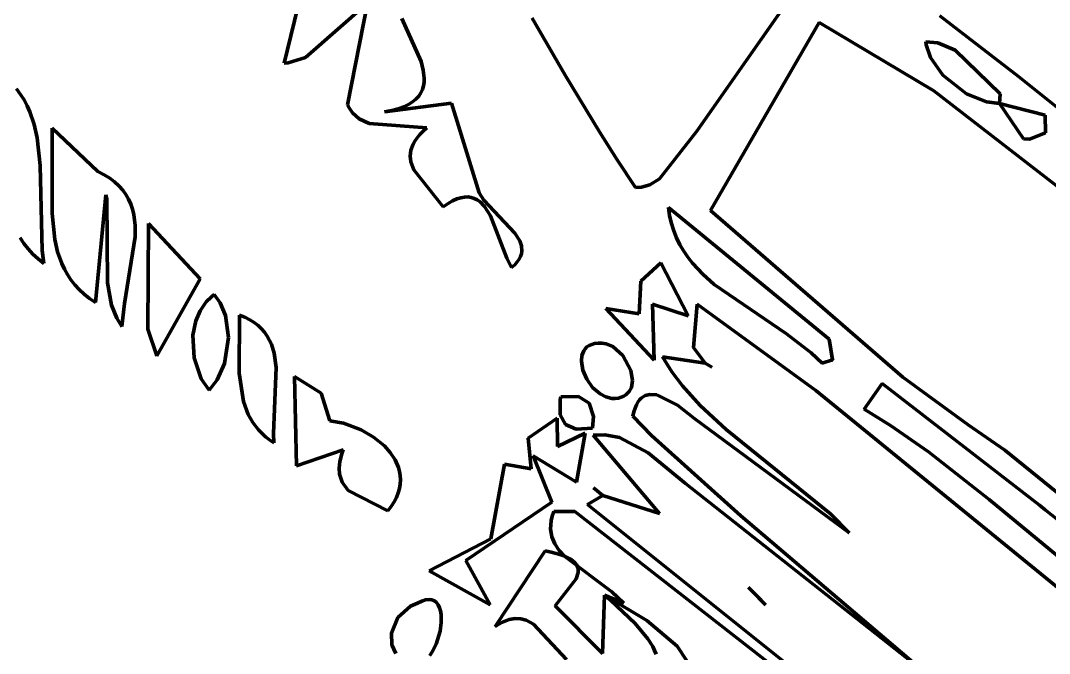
# Model space of a CAD drawing. Header units: millimetres. Extents: x 0 to 11.1, y 0 to 17.3.
# Drawn here: x 7.513 to 8.291, y 6.262 to 6.74 of the extents above; entities that cross this region are included whole.
import ezdxf

# ---------------------------------------------------------------- set-up
doc = ezdxf.new("R2010")
doc.units = ezdxf.units.MM
doc.layers.add('color#010101ff', color=7, linetype='CONTINUOUS', lineweight=100)
doc.layers.add('color#ffffffff', color=7, linetype='CONTINUOUS', lineweight=100)

msp = doc.modelspace()

# ---------------------------------------------------------------- linework, layer by layer
at = {"layer": 'color#010101ff'}
for p, q in [((8.02419, 6.65688), (8.1625, 6.85449)), ((7.73649, 6.80766), (7.71261, 6.70809)), ((7.72852, 6.71251), (7.77535, 6.75344)), ((7.77535, 6.75344), (7.76037, 6.67673)), ((7.81598, 6.70934), (7.80144, 6.74193)), ((7.89975, 6.7423), (7.92474, 6.69906)), ((8.11669, 6.73882), (8.03465, 6.59679)), ((8.20337, 6.68741), (8.11669, 6.73882)), ((8.20777, 6.74386), (8.26736, 6.69803)), ((8.1972, 6.72432), (8.19755, 6.72196)), ((8.20633, 6.72364), (8.1972, 6.72432)), ((8.2193, 6.71812), (8.20633, 6.72364)), ((8.19755, 6.72196), (8.20077, 6.71254)), ((8.25336, 6.68514), (8.2193, 6.71812)), ((7.71261, 6.70809), (7.71545, 6.70848)), ((7.71545, 6.70848), (7.72852, 6.71251)), ((7.81764, 6.70291), (7.81598, 6.70934)), ((8.20077, 6.71254), (8.2101, 6.69919)), ((7.81831, 6.69675), (7.81764, 6.70291)), ((7.81777, 6.69098), (7.81821, 6.69381)), ((7.81821, 6.69381), (7.81831, 6.69675)), ((7.92474, 6.69906), (7.95072, 6.65635)), ((8.2101, 6.69919), (8.22801, 6.68503)), ((8.26736, 6.69803), (8.4201, 6.57542)), ((7.51344, 6.68465), (7.51038, 6.68874)), ((7.51613, 6.68039), (7.51344, 6.68465)), ((7.81415, 6.68326), (7.81577, 6.68569)), ((7.81577, 6.68569), (7.81697, 6.68827)), ((7.81697, 6.68827), (7.81777, 6.69098)), ((8.35077, 6.57301), (8.20337, 6.68741)), ((8.22801, 6.68503), (8.24307, 6.67892)), ((8.25283, 6.67777), (8.25336, 6.68514)), ((7.51848, 6.67597), (7.51613, 6.68039)), ((7.76037, 6.67673), (7.76153, 6.67447)), ((7.83881, 6.67797), (7.78836, 6.67151)), ((7.8028, 6.67529), (7.80643, 6.67699)), ((7.80643, 6.67699), (7.8095, 6.6789)), ((7.8095, 6.6789), (7.81207, 6.68099)), ((7.81207, 6.68099), (7.81415, 6.68326)), ((7.85987, 6.61036), (7.83881, 6.67797)), ((8.24307, 6.67892), (8.25283, 6.67777)), ((8.25283, 6.67777), (8.27115, 6.65103)), ((8.28747, 6.66897), (8.25283, 6.67777)), ((7.52052, 6.6714), (7.51848, 6.67597)), ((7.52373, 6.66187), (7.52052, 6.6714)), ((7.76153, 6.67447), (7.76422, 6.67058)), ((7.76422, 6.67058), (7.76908, 6.6662)), ((7.78836, 6.67151), (7.7938, 6.67253)), ((7.7938, 6.67253), (7.7986, 6.6738)), ((7.7986, 6.6738), (7.8028, 6.67529)), ((8.28773, 6.65554), (8.28747, 6.66897)), ((7.52595, 6.65187), (7.52373, 6.66187)), ((7.76908, 6.6662), (7.77683, 6.66258)), ((7.77683, 6.66258), (7.82026, 6.65936)), ((7.53737, 6.6591), (7.53722, 6.5946)), ((7.57177, 6.62625), (7.53737, 6.6591)), ((7.81503, 6.65426), (7.813, 6.65179)), ((7.81745, 6.65678), (7.81503, 6.65426)), ((7.82026, 6.65936), (7.81745, 6.65678)), ((7.95072, 6.65635), (7.96412, 6.63522)), ((7.99611, 6.6209), (8.02419, 6.65688)), ((8.27568, 6.65086), (8.28773, 6.65554)), ((7.52813, 6.6309), (7.52595, 6.65187)), ((7.80999, 6.647), (7.80829, 6.64239)), ((7.81132, 6.64937), (7.80999, 6.647)), ((7.813, 6.65179), (7.81132, 6.64937)), ((8.27115, 6.65103), (8.27568, 6.65086)), ((7.80829, 6.64239), (7.80774, 6.63796)), ((7.80774, 6.63796), (7.80819, 6.63369)), ((7.52963, 6.56675), (7.52813, 6.6309)), ((7.80819, 6.63369), (7.81041, 6.62753)), ((7.96412, 6.63522), (7.97781, 6.61425)), ((7.57652, 6.62388), (7.57177, 6.62625)), ((7.58075, 6.62129), (7.57652, 6.62388)), ((7.81041, 6.62753), (7.83273, 6.59973)), ((7.58448, 6.61848), (7.58075, 6.62129)), ((7.58775, 6.61547), (7.58448, 6.61848)), ((7.59056, 6.61228), (7.58775, 6.61547)), ((7.97781, 6.61425), (7.98255, 6.61451)), ((7.98255, 6.61451), (7.98888, 6.61632)), ((7.98888, 6.61632), (7.99611, 6.6209)), ((7.57012, 6.52745), (7.57789, 6.60879)), ((7.57789, 6.60879), (7.57856, 6.60539)), ((7.59296, 6.6089), (7.59056, 6.61228)), ((7.59496, 6.60536), (7.59296, 6.6089)), ((7.84302, 6.6056), (7.84602, 6.60655)), ((7.84602, 6.60655), (7.84882, 6.60704)), ((7.84882, 6.60704), (7.85143, 6.6071)), ((7.85143, 6.6071), (7.85387, 6.60676)), ((7.85387, 6.60676), (7.85614, 6.60604)), ((7.86329, 6.60467), (7.85987, 6.61036)), ((7.57856, 6.60539), (7.57918, 6.54224)), ((7.59659, 6.60166), (7.59496, 6.60536)), ((7.59788, 6.59782), (7.59659, 6.60166)), ((7.83273, 6.59973), (7.83638, 6.60222)), ((7.83638, 6.60222), (7.83981, 6.60417)), ((7.83981, 6.60417), (7.84302, 6.6056)), ((7.85614, 6.60604), (7.85826, 6.60498)), ((7.85826, 6.60498), (7.86023, 6.60359)), ((7.86023, 6.60359), (7.86378, 6.59998)), ((7.88683, 6.57987), (7.86329, 6.60467)), ((7.86378, 6.59998), (7.86829, 6.59287)), ((8.00281, 6.59909), (8.0037, 6.59292)), ((8.12415, 6.49957), (8.00281, 6.59909)), ((7.53722, 6.5946), (7.53923, 6.57504)), ((7.59884, 6.59385), (7.59788, 6.59782)), ((7.59992, 6.58556), (7.59884, 6.59385)), ((7.86829, 6.59287), (7.88079, 6.56088)), ((8.0037, 6.59292), (8.00504, 6.58705)), ((8.03465, 6.59679), (8.17996, 6.47108)), ((7.60001, 6.5769), (7.59992, 6.58556)), ((7.61009, 6.5871), (7.60953, 6.50714)), ((7.64913, 6.54532), (7.61009, 6.5871)), ((8.00504, 6.58705), (8.0068, 6.58146)), ((7.51317, 6.57614), (7.51594, 6.57191)), ((7.59203, 6.52668), (7.60001, 6.5769)), ((7.89053, 6.57402), (7.88683, 6.57987)), ((8.0068, 6.58146), (8.00895, 6.57614)), ((8.00895, 6.57614), (8.01147, 6.57106)), ((7.51594, 6.57191), (7.51909, 6.56785)), ((7.51909, 6.56785), (7.52264, 6.56399)), ((7.53923, 6.57504), (7.54138, 6.56572)), ((7.89191, 6.57008), (7.89053, 6.57402)), ((7.89217, 6.56609), (7.89191, 6.57008)), ((8.01147, 6.57106), (8.01433, 6.56621)), ((7.52264, 6.56399), (7.52661, 6.56032)), ((7.52661, 6.56032), (7.53104, 6.55686)), ((7.53104, 6.55686), (7.52963, 6.56675)), ((7.54138, 6.56572), (7.54451, 6.55685)), ((7.88079, 6.56088), (7.88436, 6.55387)), ((7.8886, 6.558), (7.89007, 6.56004)), ((7.89007, 6.56004), (7.89113, 6.56207)), ((7.89113, 6.56207), (7.89183, 6.56409)), ((7.89183, 6.56409), (7.89217, 6.56609)), ((8.01433, 6.56621), (8.01751, 6.56158)), ((8.01751, 6.56158), (8.02098, 6.55714)), ((7.54451, 6.55685), (7.54649, 6.5526)), ((7.54649, 6.5526), (7.54879, 6.54849)), ((7.88436, 6.55387), (7.8867, 6.55594)), ((7.8867, 6.55594), (7.8886, 6.558)), ((7.9971, 6.55739), (7.98187, 6.54343)), ((8.0178, 6.51722), (7.9971, 6.55739)), ((8.02098, 6.55714), (8.02872, 6.54881)), ((7.54879, 6.54849), (7.5514, 6.54454)), ((7.5514, 6.54454), (7.55437, 6.54075)), ((7.61642, 6.48717), (7.64913, 6.54532)), ((8.02872, 6.54881), (8.03735, 6.54108)), ((7.55437, 6.54075), (7.5577, 6.53713)), ((7.5577, 6.53713), (7.56143, 6.53371)), ((7.57918, 6.54224), (7.58219, 6.52534)), ((7.98187, 6.54343), (7.98062, 6.51877)), ((8.03735, 6.54108), (8.09198, 6.50361)), ((7.56143, 6.53371), (7.56556, 6.53047)), ((7.56556, 6.53047), (7.57012, 6.52745)), ((7.65751, 6.53164), (7.6536, 6.52785)), ((7.65972, 6.53332), (7.65751, 6.53164)), ((7.66419, 6.52724), (7.65972, 6.53332)), ((7.58219, 6.52534), (7.58611, 6.51562)), ((7.58983, 6.50936), (7.59203, 6.52668)), ((7.64897, 6.5212), (7.64575, 6.51365)), ((7.6536, 6.52785), (7.64897, 6.5212)), ((7.66824, 6.51753), (7.66419, 6.52724)), ((7.98062, 6.51877), (7.95554, 6.52295)), ((7.95554, 6.52295), (7.99198, 6.48377)), ((7.99198, 6.48377), (7.99081, 6.52619)), ((7.99081, 6.52619), (8.0178, 6.51722)), ((8.0246, 6.5262), (8.02186, 6.49348)), ((8.11424, 6.46088), (8.0246, 6.5262)), ((7.58611, 6.51562), (7.58983, 6.50936)), ((7.64575, 6.51365), (7.64356, 6.50267)), ((7.67043, 6.50092), (7.66824, 6.51753)), ((7.6787, 6.51786), (7.67863, 6.47412)), ((7.68284, 6.51623), (7.6787, 6.51786)), ((7.68656, 6.51437), (7.68284, 6.51623)), ((7.6899, 6.51229), (7.68656, 6.51437)), ((7.60953, 6.50714), (7.61642, 6.48717)), ((7.69286, 6.51), (7.6899, 6.51229)), ((7.69548, 6.50751), (7.69286, 6.51)), ((7.69776, 6.50485), (7.69548, 6.50751)), ((7.64356, 6.50267), (7.64443, 6.4856)), ((7.66749, 6.48123), (7.67043, 6.50092)), ((7.69973, 6.502), (7.69776, 6.50485)), ((7.70283, 6.49586), (7.69973, 6.502)), ((8.09198, 6.50361), (8.11073, 6.48936)), ((8.12671, 6.48403), (8.12415, 6.49957)), ((7.70492, 6.48918), (7.70283, 6.49586)), ((7.93884, 6.49088), (7.93748, 6.48726)), ((7.93991, 6.49244), (7.93884, 6.49088)), ((7.94126, 6.49378), (7.93991, 6.49244)), ((7.94289, 6.4949), (7.94126, 6.49378)), ((7.94482, 6.49576), (7.94289, 6.4949)), ((7.94706, 6.49633), (7.94482, 6.49576)), ((7.94961, 6.4966), (7.94706, 6.49633)), ((7.95249, 6.49654), (7.94961, 6.4966)), ((7.9557, 6.49612), (7.95249, 6.49654)), ((7.96084, 6.49404), (7.9557, 6.49612)), ((7.96843, 6.48728), (7.96084, 6.49404)), ((8.02186, 6.49348), (8.03063, 6.4815)), ((7.64443, 6.4856), (7.64986, 6.46983)), ((7.70652, 6.47837), (7.70492, 6.48918)), ((7.93748, 6.48726), (7.93711, 6.4831)), ((7.93711, 6.4831), (7.93822, 6.47632)), ((7.97449, 6.47612), (7.96843, 6.48728)), ((8.03063, 6.4815), (7.99828, 6.48645)), ((7.99828, 6.48645), (8.00545, 6.47501)), ((8.11073, 6.48936), (8.11905, 6.48157)), ((8.11905, 6.48157), (8.12671, 6.48403)), ((8.12671, 6.48403), (8.12731, 6.48347)), ((8.12731, 6.48347), (8.12671, 6.48403)), ((7.66201, 6.46892), (7.66749, 6.48123)), ((7.70457, 6.42846), (7.70652, 6.47837)), ((7.93822, 6.47632), (7.94111, 6.46947)), ((7.97577, 6.46838), (7.97449, 6.47612)), ((8.00545, 6.47501), (8.01345, 6.46431)), ((8.03063, 6.4815), (8.0356, 6.47849)), ((8.0356, 6.47849), (8.03063, 6.4815)), ((7.64986, 6.46983), (7.65575, 6.46116)), ((7.65575, 6.46116), (7.66201, 6.46892)), ((7.67863, 6.47412), (7.68182, 6.45269)), ((7.72045, 6.47137), (7.72188, 6.40408)), ((7.74043, 6.45901), (7.72045, 6.47137)), ((7.94111, 6.46947), (7.9455, 6.46323)), ((7.97486, 6.46311), (7.97577, 6.46838)), ((8.17996, 6.47108), (8.22922, 6.43488)), ((7.74703, 6.43794), (7.74043, 6.45901)), ((7.9455, 6.46323), (7.95113, 6.45829)), ((7.97068, 6.4576), (7.97322, 6.46009)), ((7.97322, 6.46009), (7.97486, 6.46311)), ((8.01345, 6.46431), (8.02677, 6.44946)), ((8.38433, 6.24048), (8.11424, 6.46088)), ((8.16428, 6.46619), (8.15068, 6.44682)), ((8.28324, 6.37432), (8.16428, 6.46619)), ((7.68182, 6.45269), (7.68542, 6.44284)), ((7.92107, 6.45409), (7.92095, 6.44258)), ((7.92142, 6.45606), (7.92107, 6.45409)), ((7.93477, 6.45629), (7.92142, 6.45606)), ((7.94302, 6.45136), (7.93477, 6.45629)), ((7.94615, 6.44127), (7.94302, 6.45136)), ((7.95113, 6.45829), (7.95545, 6.45603)), ((7.95545, 6.45603), (7.96011, 6.45485)), ((7.96011, 6.45485), (7.96255, 6.45473)), ((7.96255, 6.45473), (7.96498, 6.45515)), ((7.96498, 6.45515), (7.96714, 6.45577)), ((7.96714, 6.45577), (7.96904, 6.4566)), ((7.96904, 6.4566), (7.97068, 6.4576)), ((7.97969, 6.45206), (7.97856, 6.44998)), ((7.98094, 6.4538), (7.97969, 6.45206)), ((7.9823, 6.45522), (7.98094, 6.4538)), ((7.98531, 6.45715), (7.9823, 6.45522)), ((7.98865, 6.458), (7.98531, 6.45715)), ((7.9941, 6.45756), (7.98865, 6.458)), ((8.00958, 6.44971), (7.9941, 6.45756)), ((7.97669, 6.44472), (7.97596, 6.44151)), ((7.97756, 6.44754), (7.97669, 6.44472)), ((7.97856, 6.44998), (7.97756, 6.44754)), ((8.02272, 6.43937), (8.00958, 6.44971)), ((8.02677, 6.44946), (8.04643, 6.43135)), ((8.15068, 6.44682), (8.17049, 6.43446)), ((7.68542, 6.44284), (7.68881, 6.43675)), ((7.68881, 6.43675), (7.69309, 6.43112)), ((7.75732, 6.43614), (7.74703, 6.43794)), ((7.77081, 6.43117), (7.75732, 6.43614)), ((7.91869, 6.44001), (7.89678, 6.42489)), ((7.91897, 6.4187), (7.91869, 6.44001)), ((7.92095, 6.44258), (7.92498, 6.43511)), ((7.94552, 6.43234), (7.94615, 6.44127)), ((7.97596, 6.44151), (7.98998, 6.42699)), ((8.13936, 6.35338), (8.02272, 6.43937)), ((7.69309, 6.43112), (7.69838, 6.42599)), ((7.70477, 6.42146), (7.70457, 6.42846)), ((7.78013, 6.42575), (7.77081, 6.43117)), ((7.93993, 6.42855), (7.91897, 6.4187)), ((7.92498, 6.43511), (7.93317, 6.4317)), ((7.93317, 6.4317), (7.94552, 6.43234)), ((7.9334, 6.39176), (7.93993, 6.42855)), ((8.04643, 6.43135), (8.12529, 6.36774)), ((8.17049, 6.43446), (8.19919, 6.4145)), ((8.22922, 6.43488), (8.25704, 6.41575)), ((7.69838, 6.42599), (7.70143, 6.42365)), ((7.70143, 6.42365), (7.70477, 6.42146)), ((7.78822, 6.41908), (7.78013, 6.42575)), ((7.89678, 6.42489), (7.89912, 6.40162)), ((7.95488, 6.42735), (7.94591, 6.42705)), ((7.94591, 6.42705), (7.99609, 6.36796)), ((7.96586, 6.42537), (7.95488, 6.42735)), ((7.98757, 6.41374), (7.96586, 6.42537)), ((7.98998, 6.42699), (8.05752, 6.36632)), ((7.72188, 6.40408), (7.75719, 6.416)), ((7.75609, 6.41294), (7.75463, 6.40728)), ((7.75719, 6.416), (7.75609, 6.41294)), ((7.7927, 6.41402), (7.78822, 6.41908)), ((7.79628, 6.40855), (7.7927, 6.41402)), ((8.0158, 6.39055), (7.98757, 6.41374)), ((8.19919, 6.4145), (8.24503, 6.37849)), ((8.25704, 6.41575), (8.37075, 6.32342)), ((7.75463, 6.40728), (7.75409, 6.4022)), ((7.79882, 6.40271), (7.79628, 6.40855)), ((7.87896, 6.40523), (7.8687, 6.34875)), ((7.89912, 6.40162), (7.87896, 6.40523)), ((7.91472, 6.37641), (7.90063, 6.41153)), ((7.90063, 6.41153), (7.9334, 6.39176)), ((7.75409, 6.4022), (7.75439, 6.39765)), ((7.75439, 6.39765), (7.75624, 6.39174)), ((7.79965, 6.39967), (7.79882, 6.40271)), ((7.80016, 6.39656), (7.79965, 6.39967)), ((7.80034, 6.39338), (7.80016, 6.39656)), ((7.75624, 6.39174), (7.76093, 6.3853)), ((7.79964, 6.38686), (7.80018, 6.39015)), ((7.80018, 6.39015), (7.80034, 6.39338)), ((8.19594, 6.24839), (8.0158, 6.39055)), ((7.76093, 6.3853), (7.7908, 6.36988)), ((7.79739, 6.38016), (7.79872, 6.38353)), ((7.79872, 6.38353), (7.79964, 6.38686)), ((7.95322, 6.3815), (7.9416, 6.37466)), ((7.94902, 6.38501), (7.94608, 6.38747)), ((7.94608, 6.38747), (7.95322, 6.3815)), ((7.95322, 6.3815), (7.94902, 6.38501)), ((7.99609, 6.36796), (7.95322, 6.3815)), ((7.7908, 6.36988), (7.79345, 6.37333)), ((7.79345, 6.37333), (7.79564, 6.37675)), ((7.79564, 6.37675), (7.79739, 6.38016)), ((7.8497, 6.33256), (7.91472, 6.37641)), ((7.9416, 6.37466), (8.29218, 6.09466)), ((8.24503, 6.37849), (8.37114, 6.27451)), ((8.28731, 6.37079), (8.28324, 6.37432)), ((7.91505, 6.36595), (7.91425, 6.36257)), ((7.91626, 6.36949), (7.91505, 6.36595)), ((7.93215, 6.36951), (7.91626, 6.36949)), ((8.27365, 6.10305), (7.93215, 6.36951)), ((8.05752, 6.36632), (8.19594, 6.24839)), ((8.12529, 6.36774), (8.13936, 6.35338)), ((8.45317, 6.23994), (8.28731, 6.37079)), ((7.91386, 6.35933), (7.91383, 6.35623)), ((7.91425, 6.36257), (7.91386, 6.35933)), ((7.91383, 6.35623), (7.91417, 6.35326)), ((7.91417, 6.35326), (7.91483, 6.35041)), ((7.91483, 6.35041), (7.91705, 6.34504)), ((7.8687, 6.34875), (7.8221, 6.32457)), ((7.91705, 6.34504), (7.92032, 6.34006)), ((7.90978, 6.33966), (7.87203, 6.28251)), ((7.91416, 6.3388), (7.90978, 6.33966)), ((7.91806, 6.33785), (7.91416, 6.3388)), ((7.92148, 6.33683), (7.91806, 6.33785)), ((7.92032, 6.34006), (7.92445, 6.33541)), ((7.92446, 6.33574), (7.92148, 6.33683)), ((7.92445, 6.33541), (7.95994, 6.30882)), ((7.92701, 6.33458), (7.92446, 6.33574)), ((7.92916, 6.33336), (7.92701, 6.33458)), ((7.86815, 6.299), (7.8497, 6.33256)), ((7.93092, 6.33208), (7.92916, 6.33336)), ((7.93233, 6.33075), (7.93092, 6.33208)), ((7.9334, 6.32936), (7.93233, 6.33075)), ((7.9346, 6.32647), (7.9334, 6.32936)), ((7.8221, 6.32457), (7.86815, 6.299)), ((7.93323, 6.31869), (7.93472, 6.32343)), ((7.93472, 6.32343), (7.9346, 6.32647)), ((7.91722, 6.29826), (7.93323, 6.31869)), ((8.06987, 6.3056), (8.06321, 6.31211)), ((8.06321, 6.31211), (8.06737, 6.30804)), ((7.95446, 6.30634), (7.95301, 6.26233)), ((7.96899, 6.3002), (7.95446, 6.30634)), ((7.95446, 6.30634), (7.98646, 6.28723)), ((7.95895, 6.30242), (7.95446, 6.30634)), ((7.95994, 6.30882), (7.96899, 6.3002)), ((8.06737, 6.30804), (8.06987, 6.3056)), ((8.06987, 6.3056), (8.07611, 6.29887)), ((8.07221, 6.30308), (8.06987, 6.3056)), ((7.80803, 6.29801), (7.7984, 6.28934)), ((7.81321, 6.3002), (7.80803, 6.29801)), ((7.81648, 6.30184), (7.81321, 6.3002)), ((7.81939, 6.30278), (7.81648, 6.30184)), ((7.82196, 6.30308), (7.81939, 6.30278)), ((7.82419, 6.30279), (7.82196, 6.30308)), ((7.82609, 6.30197), (7.82419, 6.30279)), ((7.82769, 6.30065), (7.82609, 6.30197)), ((7.82897, 6.29891), (7.82769, 6.30065)), ((7.82996, 6.29678), (7.82897, 6.29891)), ((7.83067, 6.29433), (7.82996, 6.29678)), ((7.95301, 6.26233), (7.91722, 6.29826)), ((7.97765, 6.28479), (7.95895, 6.30242)), ((8.07611, 6.29887), (8.07221, 6.30308)), ((7.7984, 6.28934), (7.79352, 6.27768)), ((7.8311, 6.2916), (7.83067, 6.29433)), ((7.83119, 6.28553), (7.8311, 6.2916)), ((7.87993, 6.28696), (7.88237, 6.28781)), ((7.88237, 6.28781), (7.88698, 6.28867)), ((7.88698, 6.28867), (7.89127, 6.2885)), ((7.89127, 6.2885), (7.89527, 6.28743)), ((7.83031, 6.27899), (7.83119, 6.28553)), ((7.87203, 6.28251), (7.87476, 6.28433)), ((7.87476, 6.28433), (7.8774, 6.28581)), ((7.8774, 6.28581), (7.87993, 6.28696)), ((7.89527, 6.28743), (7.9008, 6.28445)), ((7.9008, 6.28445), (7.9258, 6.25771)), ((7.98726, 6.27322), (7.97765, 6.28479)), ((7.98646, 6.28723), (8.00932, 6.26767)), ((7.79352, 6.27768), (7.79387, 6.26885)), ((7.82734, 6.26924), (7.83031, 6.27899)), ((7.99092, 6.26738), (7.98726, 6.27322)), ((7.79387, 6.26885), (7.79691, 6.26219)), ((7.82438, 6.26339), (7.82734, 6.26924)), ((7.99235, 6.26448), (7.99092, 6.26738)), ((7.99346, 6.26163), (7.99235, 6.26448)), ((8.00932, 6.26767), (8.01681, 6.25673)), ((7.82264, 6.26081), (7.82438, 6.26339))]:
    msp.add_line(p, q, dxfattribs=at)
at = {"layer": 'color#ffffffff'}
for p, q in [((8.1625, 6.85449), (8.02419, 6.65688)), ((7.71261, 6.70809), (7.73649, 6.80766)), ((7.77535, 6.75344), (7.72852, 6.71251)), ((7.76037, 6.67673), (7.77535, 6.75344)), ((7.80144, 6.74193), (7.81598, 6.70934)), ((7.92474, 6.69906), (7.89975, 6.7423)), ((8.03465, 6.59679), (8.11669, 6.73882)), ((8.11669, 6.73882), (8.20337, 6.68741)), ((8.26736, 6.69803), (8.20777, 6.74386)), ((8.1972, 6.72432), (8.20633, 6.72364)), ((8.19755, 6.72196), (8.1972, 6.72432)), ((8.20633, 6.72364), (8.2193, 6.71812)), ((8.20077, 6.71254), (8.19755, 6.72196)), ((8.2193, 6.71812), (8.25336, 6.68514)), ((7.71545, 6.70848), (7.71261, 6.70809)), ((7.72852, 6.71251), (7.71545, 6.70848)), ((7.81598, 6.70934), (7.81764, 6.70291)), ((8.2101, 6.69919), (8.20077, 6.71254)), ((7.81764, 6.70291), (7.81831, 6.69675)), ((7.81821, 6.69381), (7.81777, 6.69098)), ((7.81831, 6.69675), (7.81821, 6.69381)), ((7.95072, 6.65635), (7.92474, 6.69906)), ((8.22801, 6.68503), (8.2101, 6.69919)), ((8.4201, 6.57542), (8.26736, 6.69803)), ((7.51038, 6.68874), (7.51344, 6.68465)), ((7.51344, 6.68465), (7.51613, 6.68039)), ((7.81577, 6.68569), (7.81415, 6.68326)), ((7.81697, 6.68827), (7.81577, 6.68569)), ((7.81777, 6.69098), (7.81697, 6.68827)), ((8.20337, 6.68741), (8.35077, 6.57301)), ((8.24307, 6.67892), (8.22801, 6.68503)), ((8.25336, 6.68514), (8.25283, 6.67777)), ((7.51613, 6.68039), (7.51848, 6.67597)), ((7.76153, 6.67447), (7.76037, 6.67673)), ((7.78836, 6.67151), (7.83881, 6.67797)), ((7.80643, 6.67699), (7.8028, 6.67529)), ((7.8095, 6.6789), (7.80643, 6.67699)), ((7.81207, 6.68099), (7.8095, 6.6789)), ((7.81415, 6.68326), (7.81207, 6.68099)), ((7.83881, 6.67797), (7.85987, 6.61036)), ((8.25283, 6.67777), (8.24307, 6.67892)), ((8.25283, 6.67777), (8.28747, 6.66897)), ((8.27115, 6.65103), (8.25283, 6.67777)), ((7.51848, 6.67597), (7.52052, 6.6714)), ((7.52052, 6.6714), (7.52373, 6.66187)), ((7.76422, 6.67058), (7.76153, 6.67447)), ((7.76908, 6.6662), (7.76422, 6.67058)), ((7.7938, 6.67253), (7.78836, 6.67151)), ((7.7986, 6.6738), (7.7938, 6.67253)), ((7.8028, 6.67529), (7.7986, 6.6738)), ((8.28747, 6.66897), (8.28773, 6.65554)), ((7.52373, 6.66187), (7.52595, 6.65187)), ((7.77683, 6.66258), (7.76908, 6.6662)), ((7.82026, 6.65936), (7.77683, 6.66258)), ((7.53722, 6.5946), (7.53737, 6.6591)), ((7.53737, 6.6591), (7.57177, 6.62625)), ((7.813, 6.65179), (7.81503, 6.65426)), ((7.81503, 6.65426), (7.81745, 6.65678)), ((7.81745, 6.65678), (7.82026, 6.65936)), ((7.96412, 6.63522), (7.95072, 6.65635)), ((8.02419, 6.65688), (7.99611, 6.6209)), ((8.28773, 6.65554), (8.27568, 6.65086)), ((7.52595, 6.65187), (7.52813, 6.6309)), ((7.80829, 6.64239), (7.80999, 6.647)), ((7.80999, 6.647), (7.81132, 6.64937)), ((7.81132, 6.64937), (7.813, 6.65179)), ((8.27568, 6.65086), (8.27115, 6.65103)), ((7.80774, 6.63796), (7.80829, 6.64239)), ((7.80819, 6.63369), (7.80774, 6.63796)), ((7.52813, 6.6309), (7.52963, 6.56675)), ((7.81041, 6.62753), (7.80819, 6.63369)), ((7.97781, 6.61425), (7.96412, 6.63522)), ((7.57177, 6.62625), (7.57652, 6.62388)), ((7.57652, 6.62388), (7.58075, 6.62129)), ((7.83273, 6.59973), (7.81041, 6.62753)), ((7.58075, 6.62129), (7.58448, 6.61848)), ((7.58448, 6.61848), (7.58775, 6.61547)), ((7.58775, 6.61547), (7.59056, 6.61228)), ((7.98255, 6.61451), (7.97781, 6.61425)), ((7.98888, 6.61632), (7.98255, 6.61451)), ((7.99611, 6.6209), (7.98888, 6.61632)), ((7.57789, 6.60879), (7.57012, 6.52745)), ((7.57856, 6.60539), (7.57789, 6.60879)), ((7.59056, 6.61228), (7.59296, 6.6089)), ((7.59296, 6.6089), (7.59496, 6.60536)), ((7.84602, 6.60655), (7.84302, 6.6056)), ((7.84882, 6.60704), (7.84602, 6.60655)), ((7.85143, 6.6071), (7.84882, 6.60704)), ((7.85387, 6.60676), (7.85143, 6.6071)), ((7.85614, 6.60604), (7.85387, 6.60676)), ((7.85987, 6.61036), (7.86329, 6.60467)), ((7.57918, 6.54224), (7.57856, 6.60539)), ((7.59496, 6.60536), (7.59659, 6.60166)), ((7.59659, 6.60166), (7.59788, 6.59782)), ((7.83638, 6.60222), (7.83273, 6.59973)), ((7.83981, 6.60417), (7.83638, 6.60222)), ((7.84302, 6.6056), (7.83981, 6.60417)), ((7.85826, 6.60498), (7.85614, 6.60604)), ((7.86023, 6.60359), (7.85826, 6.60498)), ((7.86378, 6.59998), (7.86023, 6.60359)), ((7.86329, 6.60467), (7.88683, 6.57987)), ((7.86829, 6.59287), (7.86378, 6.59998)), ((8.00281, 6.59909), (8.12415, 6.49957)), ((8.0037, 6.59292), (8.00281, 6.59909)), ((7.53923, 6.57504), (7.53722, 6.5946)), ((7.59788, 6.59782), (7.59884, 6.59385)), ((7.59884, 6.59385), (7.59992, 6.58556)), ((7.88079, 6.56088), (7.86829, 6.59287)), ((8.00504, 6.58705), (8.0037, 6.59292)), ((8.17996, 6.47108), (8.03465, 6.59679)), ((7.59992, 6.58556), (7.60001, 6.5769)), ((7.60953, 6.50714), (7.61009, 6.5871)), ((7.61009, 6.5871), (7.64913, 6.54532)), ((8.0068, 6.58146), (8.00504, 6.58705)), ((7.51594, 6.57191), (7.51317, 6.57614)), ((7.60001, 6.5769), (7.59203, 6.52668)), ((7.88683, 6.57987), (7.89053, 6.57402)), ((8.00895, 6.57614), (8.0068, 6.58146)), ((8.01147, 6.57106), (8.00895, 6.57614)), ((7.51909, 6.56785), (7.51594, 6.57191)), ((7.52264, 6.56399), (7.51909, 6.56785)), ((7.54138, 6.56572), (7.53923, 6.57504)), ((7.89053, 6.57402), (7.89191, 6.57008)), ((7.89191, 6.57008), (7.89217, 6.56609)), ((8.01433, 6.56621), (8.01147, 6.57106)), ((7.52661, 6.56032), (7.52264, 6.56399)), ((7.53104, 6.55686), (7.52661, 6.56032)), ((7.52963, 6.56675), (7.53104, 6.55686)), ((7.54451, 6.55685), (7.54138, 6.56572)), ((7.88436, 6.55387), (7.88079, 6.56088)), ((7.89007, 6.56004), (7.8886, 6.558)), ((7.89113, 6.56207), (7.89007, 6.56004)), ((7.89183, 6.56409), (7.89113, 6.56207)), ((7.89217, 6.56609), (7.89183, 6.56409)), ((8.01751, 6.56158), (8.01433, 6.56621)), ((8.02098, 6.55714), (8.01751, 6.56158)), ((7.54649, 6.5526), (7.54451, 6.55685)), ((7.54879, 6.54849), (7.54649, 6.5526)), ((7.8867, 6.55594), (7.88436, 6.55387)), ((7.8886, 6.558), (7.8867, 6.55594)), ((7.98187, 6.54343), (7.9971, 6.55739)), ((7.9971, 6.55739), (8.0178, 6.51722)), ((8.02872, 6.54881), (8.02098, 6.55714)), ((7.5514, 6.54454), (7.54879, 6.54849)), ((7.55437, 6.54075), (7.5514, 6.54454)), ((7.64913, 6.54532), (7.61642, 6.48717)), ((8.03735, 6.54108), (8.02872, 6.54881)), ((7.5577, 6.53713), (7.55437, 6.54075)), ((7.56143, 6.53371), (7.5577, 6.53713)), ((7.58219, 6.52534), (7.57918, 6.54224)), ((7.98062, 6.51877), (7.98187, 6.54343)), ((8.09198, 6.50361), (8.03735, 6.54108)), ((7.56556, 6.53047), (7.56143, 6.53371)), ((7.57012, 6.52745), (7.56556, 6.53047)), ((7.6536, 6.52785), (7.65751, 6.53164)), ((7.65751, 6.53164), (7.65972, 6.53332)), ((7.65972, 6.53332), (7.66419, 6.52724)), ((7.58611, 6.51562), (7.58219, 6.52534)), ((7.59203, 6.52668), (7.58983, 6.50936)), ((7.64575, 6.51365), (7.64897, 6.5212)), ((7.64897, 6.5212), (7.6536, 6.52785)), ((7.66419, 6.52724), (7.66824, 6.51753)), ((7.99198, 6.48377), (7.95554, 6.52295)), ((7.95554, 6.52295), (7.98062, 6.51877)), ((8.0178, 6.51722), (7.99081, 6.52619)), ((7.99081, 6.52619), (7.99198, 6.48377)), ((8.02186, 6.49348), (8.0246, 6.5262)), ((8.0246, 6.5262), (8.11424, 6.46088)), ((7.58983, 6.50936), (7.58611, 6.51562)), ((7.64356, 6.50267), (7.64575, 6.51365)), ((7.66824, 6.51753), (7.67043, 6.50092)), ((7.67863, 6.47412), (7.6787, 6.51786)), ((7.6787, 6.51786), (7.68284, 6.51623)), ((7.68284, 6.51623), (7.68656, 6.51437)), ((7.68656, 6.51437), (7.6899, 6.51229)), ((7.61642, 6.48717), (7.60953, 6.50714)), ((7.6899, 6.51229), (7.69286, 6.51)), ((7.69286, 6.51), (7.69548, 6.50751)), ((7.69548, 6.50751), (7.69776, 6.50485)), ((7.64443, 6.4856), (7.64356, 6.50267)), ((7.67043, 6.50092), (7.66749, 6.48123)), ((7.69776, 6.50485), (7.69973, 6.502)), ((7.69973, 6.502), (7.70283, 6.49586)), ((8.11073, 6.48936), (8.09198, 6.50361)), ((8.12415, 6.49957), (8.12671, 6.48403)), ((7.70283, 6.49586), (7.70492, 6.48918)), ((7.93748, 6.48726), (7.93884, 6.49088)), ((7.93884, 6.49088), (7.93991, 6.49244)), ((7.93991, 6.49244), (7.94126, 6.49378)), ((7.94126, 6.49378), (7.94289, 6.4949)), ((7.94289, 6.4949), (7.94482, 6.49576)), ((7.94482, 6.49576), (7.94706, 6.49633)), ((7.94706, 6.49633), (7.94961, 6.4966)), ((7.94961, 6.4966), (7.95249, 6.49654)), ((7.95249, 6.49654), (7.9557, 6.49612)), ((7.9557, 6.49612), (7.96084, 6.49404)), ((7.96084, 6.49404), (7.96843, 6.48728)), ((8.03063, 6.4815), (8.02186, 6.49348)), ((7.64986, 6.46983), (7.64443, 6.4856)), ((7.70492, 6.48918), (7.70652, 6.47837)), ((7.93711, 6.4831), (7.93748, 6.48726)), ((7.93822, 6.47632), (7.93711, 6.4831)), ((7.96843, 6.48728), (7.97449, 6.47612)), ((8.00545, 6.47501), (7.99828, 6.48645)), ((7.99828, 6.48645), (8.03063, 6.4815)), ((8.11905, 6.48157), (8.11073, 6.48936)), ((8.12671, 6.48403), (8.11905, 6.48157)), ((8.12671, 6.48403), (8.12731, 6.48347)), ((8.12731, 6.48347), (8.12671, 6.48403)), ((7.66749, 6.48123), (7.66201, 6.46892)), ((7.70652, 6.47837), (7.70457, 6.42846)), ((7.94111, 6.46947), (7.93822, 6.47632)), ((7.97449, 6.47612), (7.97577, 6.46838)), ((8.01345, 6.46431), (8.00545, 6.47501)), ((8.03063, 6.4815), (8.0356, 6.47849)), ((8.0356, 6.47849), (8.03063, 6.4815)), ((7.65575, 6.46116), (7.64986, 6.46983)), ((7.66201, 6.46892), (7.65575, 6.46116)), ((7.68182, 6.45269), (7.67863, 6.47412)), ((7.72045, 6.47137), (7.74043, 6.45901)), ((7.72188, 6.40408), (7.72045, 6.47137)), ((7.9455, 6.46323), (7.94111, 6.46947)), ((7.97577, 6.46838), (7.97486, 6.46311)), ((8.22922, 6.43488), (8.17996, 6.47108)), ((7.74043, 6.45901), (7.74703, 6.43794)), ((7.95113, 6.45829), (7.9455, 6.46323)), ((7.97322, 6.46009), (7.97068, 6.4576)), ((7.97486, 6.46311), (7.97322, 6.46009)), ((8.02677, 6.44946), (8.01345, 6.46431)), ((8.11424, 6.46088), (8.38433, 6.24048)), ((8.15068, 6.44682), (8.16428, 6.46619)), ((8.16428, 6.46619), (8.28324, 6.37432)), ((7.68542, 6.44284), (7.68182, 6.45269)), ((7.92095, 6.44258), (7.92107, 6.45409)), ((7.92107, 6.45409), (7.92142, 6.45606)), ((7.92142, 6.45606), (7.93477, 6.45629)), ((7.93477, 6.45629), (7.94302, 6.45136)), ((7.94302, 6.45136), (7.94615, 6.44127)), ((7.95545, 6.45603), (7.95113, 6.45829)), ((7.96011, 6.45485), (7.95545, 6.45603)), ((7.96255, 6.45473), (7.96011, 6.45485)), ((7.96498, 6.45515), (7.96255, 6.45473)), ((7.96714, 6.45577), (7.96498, 6.45515)), ((7.96904, 6.4566), (7.96714, 6.45577)), ((7.97068, 6.4576), (7.96904, 6.4566)), ((7.97856, 6.44998), (7.97969, 6.45206)), ((7.97969, 6.45206), (7.98094, 6.4538)), ((7.98094, 6.4538), (7.9823, 6.45522)), ((7.9823, 6.45522), (7.98531, 6.45715)), ((7.98531, 6.45715), (7.98865, 6.458)), ((7.98865, 6.458), (7.9941, 6.45756)), ((7.9941, 6.45756), (8.00958, 6.44971)), ((7.97596, 6.44151), (7.97669, 6.44472)), ((7.97669, 6.44472), (7.97756, 6.44754)), ((7.97756, 6.44754), (7.97856, 6.44998)), ((8.00958, 6.44971), (8.02272, 6.43937)), ((8.04643, 6.43135), (8.02677, 6.44946)), ((8.17049, 6.43446), (8.15068, 6.44682)), ((7.68881, 6.43675), (7.68542, 6.44284)), ((7.69309, 6.43112), (7.68881, 6.43675)), ((7.74703, 6.43794), (7.75732, 6.43614)), ((7.75732, 6.43614), (7.77081, 6.43117)), ((7.89678, 6.42489), (7.91869, 6.44001)), ((7.91869, 6.44001), (7.91897, 6.4187)), ((7.92498, 6.43511), (7.92095, 6.44258)), ((7.94615, 6.44127), (7.94552, 6.43234)), ((7.98998, 6.42699), (7.97596, 6.44151)), ((8.02272, 6.43937), (8.13936, 6.35338)), ((7.69838, 6.42599), (7.69309, 6.43112)), ((7.70457, 6.42846), (7.70477, 6.42146)), ((7.77081, 6.43117), (7.78013, 6.42575)), ((7.91897, 6.4187), (7.93993, 6.42855)), ((7.93317, 6.4317), (7.92498, 6.43511)), ((7.94552, 6.43234), (7.93317, 6.4317)), ((7.93993, 6.42855), (7.9334, 6.39176)), ((8.12529, 6.36774), (8.04643, 6.43135)), ((8.19919, 6.4145), (8.17049, 6.43446)), ((8.25704, 6.41575), (8.22922, 6.43488)), ((7.70143, 6.42365), (7.69838, 6.42599)), ((7.70477, 6.42146), (7.70143, 6.42365)), ((7.78013, 6.42575), (7.78822, 6.41908)), ((7.89912, 6.40162), (7.89678, 6.42489)), ((7.94591, 6.42705), (7.95488, 6.42735)), ((7.99609, 6.36796), (7.94591, 6.42705)), ((7.95488, 6.42735), (7.96586, 6.42537)), ((7.96586, 6.42537), (7.98757, 6.41374)), ((8.05752, 6.36632), (7.98998, 6.42699)), ((7.75719, 6.416), (7.72188, 6.40408)), ((7.75463, 6.40728), (7.75609, 6.41294)), ((7.75609, 6.41294), (7.75719, 6.416)), ((7.78822, 6.41908), (7.7927, 6.41402)), ((7.7927, 6.41402), (7.79628, 6.40855)), ((7.98757, 6.41374), (8.0158, 6.39055)), ((8.24503, 6.37849), (8.19919, 6.4145)), ((8.37075, 6.32342), (8.25704, 6.41575)), ((7.75409, 6.4022), (7.75463, 6.40728)), ((7.79628, 6.40855), (7.79882, 6.40271)), ((7.8687, 6.34875), (7.87896, 6.40523)), ((7.87896, 6.40523), (7.89912, 6.40162)), ((7.9334, 6.39176), (7.90063, 6.41153)), ((7.90063, 6.41153), (7.91472, 6.37641)), ((7.75439, 6.39765), (7.75409, 6.4022)), ((7.75624, 6.39174), (7.75439, 6.39765)), ((7.79882, 6.40271), (7.79965, 6.39967)), ((7.79965, 6.39967), (7.80016, 6.39656)), ((7.80016, 6.39656), (7.80034, 6.39338)), ((7.76093, 6.3853), (7.75624, 6.39174)), ((7.80018, 6.39015), (7.79964, 6.38686)), ((7.80034, 6.39338), (7.80018, 6.39015)), ((8.0158, 6.39055), (8.19594, 6.24839)), ((7.7908, 6.36988), (7.76093, 6.3853)), ((7.79872, 6.38353), (7.79739, 6.38016)), ((7.79964, 6.38686), (7.79872, 6.38353)), ((7.9416, 6.37466), (7.95322, 6.3815)), ((7.95322, 6.3815), (7.94608, 6.38747)), ((7.94608, 6.38747), (7.94902, 6.38501)), ((7.94902, 6.38501), (7.95322, 6.3815)), ((7.95322, 6.3815), (7.99609, 6.36796)), ((7.79345, 6.37333), (7.7908, 6.36988)), ((7.79564, 6.37675), (7.79345, 6.37333)), ((7.79739, 6.38016), (7.79564, 6.37675)), ((7.91472, 6.37641), (7.8497, 6.33256)), ((8.29218, 6.09466), (7.9416, 6.37466)), ((8.37114, 6.27451), (8.24503, 6.37849)), ((8.28324, 6.37432), (8.28731, 6.37079)), ((7.91425, 6.36257), (7.91505, 6.36595)), ((7.91505, 6.36595), (7.91626, 6.36949)), ((7.91626, 6.36949), (7.93215, 6.36951)), ((7.93215, 6.36951), (8.27365, 6.10305)), ((8.19594, 6.24839), (8.05752, 6.36632)), ((8.13936, 6.35338), (8.12529, 6.36774)), ((8.28731, 6.37079), (8.45317, 6.23994)), ((7.91383, 6.35623), (7.91386, 6.35933)), ((7.91386, 6.35933), (7.91425, 6.36257)), ((7.91417, 6.35326), (7.91383, 6.35623)), ((7.91483, 6.35041), (7.91417, 6.35326)), ((7.91705, 6.34504), (7.91483, 6.35041)), ((7.8221, 6.32457), (7.8687, 6.34875)), ((7.92032, 6.34006), (7.91705, 6.34504)), ((7.87203, 6.28251), (7.90978, 6.33966)), ((7.90978, 6.33966), (7.91416, 6.3388)), ((7.91416, 6.3388), (7.91806, 6.33785)), ((7.91806, 6.33785), (7.92148, 6.33683)), ((7.92445, 6.33541), (7.92032, 6.34006)), ((7.92148, 6.33683), (7.92446, 6.33574)), ((7.95994, 6.30882), (7.92445, 6.33541)), ((7.92446, 6.33574), (7.92701, 6.33458)), ((7.92701, 6.33458), (7.92916, 6.33336)), ((7.8497, 6.33256), (7.86815, 6.299)), ((7.92916, 6.33336), (7.93092, 6.33208)), ((7.93092, 6.33208), (7.93233, 6.33075)), ((7.93233, 6.33075), (7.9334, 6.32936)), ((7.9334, 6.32936), (7.9346, 6.32647)), ((7.86815, 6.299), (7.8221, 6.32457)), ((7.93472, 6.32343), (7.93323, 6.31869)), ((7.9346, 6.32647), (7.93472, 6.32343)), ((7.93323, 6.31869), (7.91722, 6.29826)), ((8.06737, 6.30804), (8.06321, 6.31211)), ((8.06321, 6.31211), (8.06987, 6.3056)), ((7.95301, 6.26233), (7.95446, 6.30634)), ((7.98646, 6.28723), (7.95446, 6.30634)), ((7.95446, 6.30634), (7.96899, 6.3002)), ((7.95446, 6.30634), (7.95895, 6.30242)), ((7.96899, 6.3002), (7.95994, 6.30882)), ((8.06987, 6.3056), (8.06737, 6.30804)), ((8.06987, 6.3056), (8.07221, 6.30308)), ((8.07611, 6.29887), (8.06987, 6.3056)), ((7.7984, 6.28934), (7.80803, 6.29801)), ((7.80803, 6.29801), (7.81321, 6.3002)), ((7.81321, 6.3002), (7.81648, 6.30184)), ((7.81648, 6.30184), (7.81939, 6.30278)), ((7.81939, 6.30278), (7.82196, 6.30308)), ((7.82196, 6.30308), (7.82419, 6.30279)), ((7.82419, 6.30279), (7.82609, 6.30197)), ((7.82609, 6.30197), (7.82769, 6.30065)), ((7.82769, 6.30065), (7.82897, 6.29891)), ((7.82897, 6.29891), (7.82996, 6.29678)), ((7.82996, 6.29678), (7.83067, 6.29433)), ((7.91722, 6.29826), (7.95301, 6.26233)), ((7.95895, 6.30242), (7.97765, 6.28479)), ((8.07221, 6.30308), (8.07611, 6.29887)), ((7.79352, 6.27768), (7.7984, 6.28934)), ((7.83067, 6.29433), (7.8311, 6.2916)), ((7.8311, 6.2916), (7.83119, 6.28553)), ((7.88237, 6.28781), (7.87993, 6.28696)), ((7.88698, 6.28867), (7.88237, 6.28781)), ((7.89127, 6.2885), (7.88698, 6.28867)), ((7.89527, 6.28743), (7.89127, 6.2885)), ((7.83119, 6.28553), (7.83031, 6.27899)), ((7.87476, 6.28433), (7.87203, 6.28251)), ((7.8774, 6.28581), (7.87476, 6.28433)), ((7.87993, 6.28696), (7.8774, 6.28581)), ((7.9008, 6.28445), (7.89527, 6.28743)), ((7.9258, 6.25771), (7.9008, 6.28445)), ((7.97765, 6.28479), (7.98726, 6.27322)), ((8.00932, 6.26767), (7.98646, 6.28723)), ((7.79387, 6.26885), (7.79352, 6.27768)), ((7.83031, 6.27899), (7.82734, 6.26924)), ((7.98726, 6.27322), (7.99092, 6.26738)), ((7.79691, 6.26219), (7.79387, 6.26885)), ((7.82734, 6.26924), (7.82438, 6.26339)), ((7.99092, 6.26738), (7.99235, 6.26448)), ((7.99235, 6.26448), (7.99346, 6.26163)), ((8.01681, 6.25673), (8.00932, 6.26767)), ((7.82438, 6.26339), (7.82264, 6.26081))]:
    msp.add_line(p, q, dxfattribs=at)

doc.saveas('drawing.dxf')
